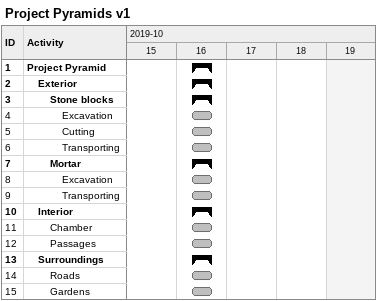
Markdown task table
Project Pyramids v1

| ID | Level | Task | Start | Finish |
|---|---|---|---|---|
| 1 | 1 | **Project Pyramid** | 2019-10-16 | 2019-10-16 |
| 2 | 2 | **Exterior** | 2019-10-16 | 2019-10-16 |
| 3 | 3 | **Stone blocks** | 2019-10-16 | 2019-10-16 |
| 4 | 4 | Excavation | 2019-10-16 | 2019-10-16 |
| 5 | 4 | Cutting | 2019-10-16 | 2019-10-16 |
| 6 | 4 | Transporting | 2019-10-16 | 2019-10-16 |
| 7 | 3 | **Mortar** | 2019-10-16 | 2019-10-16 |
| 8 | 4 | Excavation | 2019-10-16 | 2019-10-16 |
| 9 | 4 | Transporting | 2019-10-16 | 2019-10-16 |
| 10 | 2 | **Interior** | 2019-10-16 | 2019-10-16 |
| 11 | 3 | Chamber | 2019-10-16 | 2019-10-16 |
| 12 | 3 | Passages | 2019-10-16 | 2019-10-16 |
| 13 | 2 | **Surroundings** | 2019-10-16 | 2019-10-16 |
| 14 | 3 | Roads | 2019-10-16 | 2019-10-16 |
| 15 | 3 | Gardens | 2019-10-16 | 2019-10-16 |
